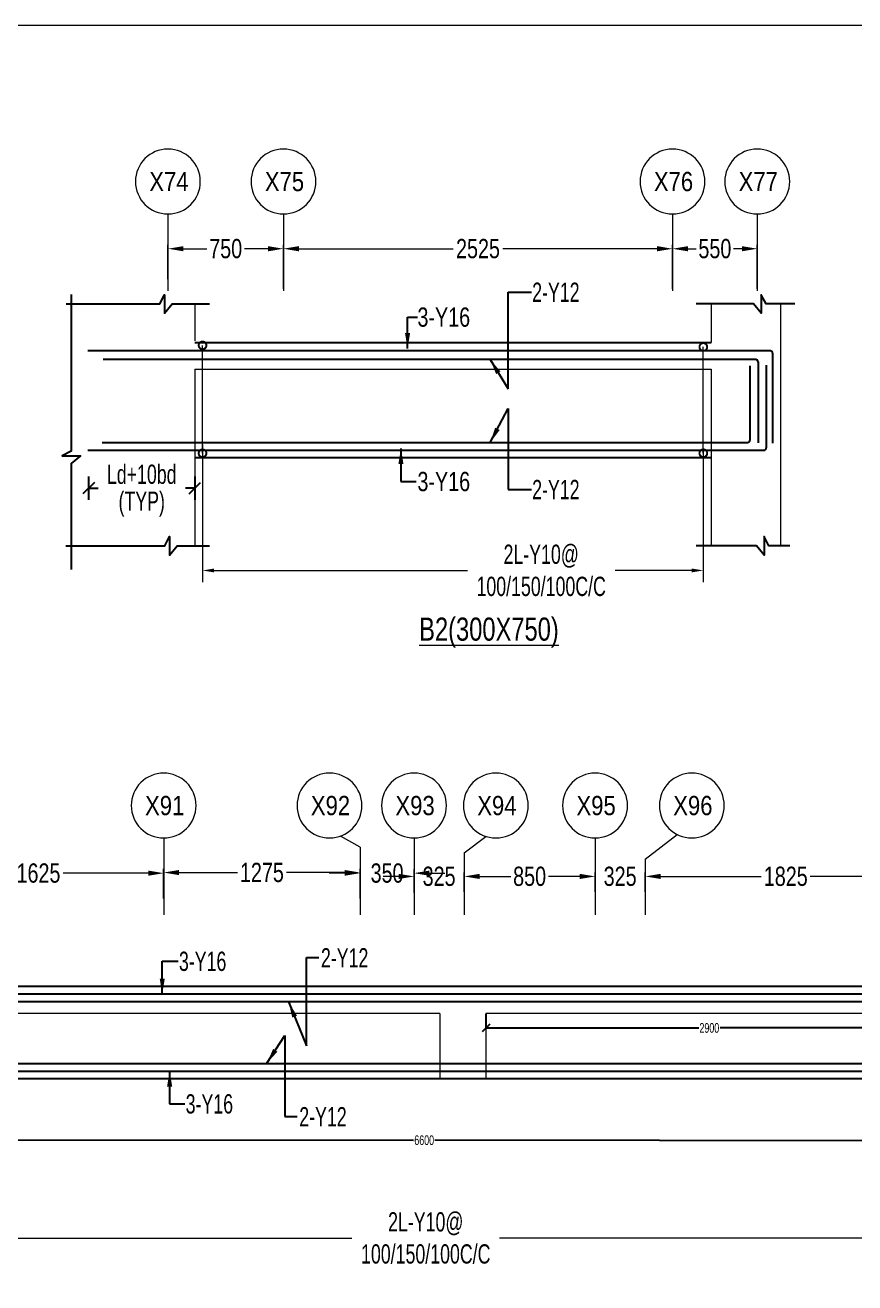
# Model space of a CAD drawing. Header units: millimetres. Extents: x -2697 to 288508, y -1308 to 60928.
# Drawn here: x 3141 to 8526, y 22907 to 31071 of the extents above; entities that cross this region are included whole.
import ezdxf
from ezdxf.enums import TextEntityAlignment as Align

# ---------------------------------------------------------------- set-up
doc = ezdxf.new("R2010")
doc.units = ezdxf.units.MM
doc.header["$LTSCALE"] = 100
for name, pattern in [('ACAD_ISO04W100', [30, 24, -3, 0, -3]), ('CONTINOUS', [0]), ('CONTINU', [0]), ('HIDDEN', [0.375, 0.25, -0.125])]:
    doc.linetypes.add(name, pattern=pattern)
doc.layers.get('Defpoints').update_dxf_attribs({"color": 1, "lineweight": 0})
for name, color, linetype in [('-S-ARROW', 253, 'Continuous'), ('-S-DIM', 251, 'Continuous'), ('-S-MISC', 8, 'Continuous'), ('-STR-BEAM', 7, 'CONTINU'), ('-STR-REINF', 3, 'Continuous'), ('-STR-TEXT', 6, 'Continuous')]:
    doc.layers.add(name, color=color, linetype=linetype)
for name, color, linetype, lineweight in [('-S-STIRUP', 11, 'Continuous', 9), ('-STR-COLUMN', 5, 'HIDDEN', 13), ('-STR-RF-DIM', 252, 'CONTINOUS', 20), ('A-ANNO-GRID-LINE', 252, 'ACAD_ISO04W100', 20), ('A-ANNO-GRID-TEXT', 13, 'Continuous', 15), ('GRID DIM', 252, 'Continuous', 9), ('SEC TEXT', 9, 'Continuous', 18), ('SLAB LINE', 254, 'HIDDEN', 20)]:
    doc.layers.add(name, color=color, linetype=linetype, lineweight=lineweight)
doc.styles.add('BEAM-LS', font='romans.shx', dxfattribs={"width": 0.8})
doc.styles.add('Dim.s & Anno.(Misc.)', font='ARIALN.TTF')
doc.styles.add('SOBHA', font='swisscl.ttf', dxfattribs={"width": 0.9})
doc.styles.add('sobha.sed', font='swisscl.ttf')
doc.dimstyles.new('S--25', dxfattribs={"dimscale": 25, "dimtxt": 2.5, "dimasz": 2, "dimexe": 0.25, "dimexo": 0.25, "dimgap": 0.1, "dimtad": 0, "dimdec": 0, "dimrnd": 0.0005, "dimzin": 0, "dimdsep": 46, "dimtxsty": 'SOBHA', "dimblk": 'OBLIQUE', "dimcen": 0.09, "dimclrd": 8, "dimclre": 8, "dimclrt": 6, "dimadec": 0, "dimazin": 0, "dimtfac": 1, "dimtdec": 0, "dimtofl": 0, "dimtmove": 0, "dimatfit": 3, "dimfxl": 0.18, "dimtolj": 1, "dimtzin": 0, "dimlwd": -1, "dimlwe": -1, "dimarcsym": 0})
doc.dimstyles.new('S-50', dxfattribs={"dimscale": 50, "dimtxt": 2.5, "dimasz": 2, "dimexe": 0.5, "dimexo": 0.25, "dimgap": 0.25, "dimtad": 0, "dimdec": 0, "dimrnd": 0.0005, "dimzin": 0, "dimdsep": 46, "dimtxsty": 'sobha.sed', "dimblk": 'OBLIQUE', "dimcen": 0.09, "dimclrd": 8, "dimclre": 8, "dimclrt": 6, "dimadec": 0, "dimazin": 0, "dimtfac": 1, "dimtdec": 0, "dimtofl": 0, "dimtmove": 2, "dimatfit": 3, "dimfxl": 0.18, "dimtolj": 1, "dimtzin": 0, "dimlwd": -1, "dimlwe": -1, "dimarcsym": 0})
doc.dimstyles.new('S-DIM50', dxfattribs={"dimscale": 50, "dimtxt": 2.5, "dimasz": 1.5, "dimexe": 1.5, "dimexo": 1, "dimgap": 0.5, "dimtad": 0, "dimdec": 0, "dimzin": 0, "dimdsep": 46, "dimtxsty": 'SOBHA', "dimcen": 0.09, "dimclrd": 256, "dimclre": 256, "dimclrt": 6, "dimadec": 5, "dimazin": 0, "dimtfac": 1, "dimtdec": 0, "dimtofl": 0, "dimtmove": 0, "dimatfit": 3, "dimfxl": 0.18, "dimtolj": 1, "dimtzin": 0, "dimlwd": -1, "dimlwe": -1, "dimarcsym": 0})
doc.dimstyles.new('STIRUP', dxfattribs={"dimscale": 50, "dimtxt": 2.5, "dimasz": 2.2, "dimexe": 0, "dimexo": 0, "dimgap": 0.5, "dimtad": 0, "dimdec": 0, "dimzin": 0, "dimdsep": 46, "dimtxsty": 'BEAM-LS', "dimblk": 'DOTSMALL', "dimcen": 0.09, "dimclrd": 256, "dimclre": 256, "dimclrt": 256, "dimadec": 5, "dimazin": 0, "dimtfac": 1, "dimtdec": 0, "dimtofl": 0, "dimtmove": 0, "dimatfit": 3, "dimldrblk": 'DOTSMALL', "dimfxl": 0, "dimfxlon": 1, "dimtolj": 1, "dimtzin": 0, "dimlwd": -1, "dimlwe": -1, "dimarcsym": 0})

# ---------------------------------------------------------------- blocks, each defined once
blk = doc.blocks.new('_Oblique')
at = {"color": 0, "linetype": 'ByBlock', "lineweight": -2}
blk.add_line((-0.5, -0.5), (0.5, 0.5), dxfattribs=at)
blk = doc.blocks.new('*D344')
at = {"layer": '-STR-RF-DIM', "transparency": 16777216}
for p, q in [((4292.5, 28348.8), (4292.5, 27455.9)), ((7542.6, 28303.6), (7542.6, 27455.9)), ((4367.5, 27530.9), (6011.2, 27530.9)), ((7467.6, 27530.9), (6969.6, 27530.9))]:
    blk.add_line(p, q, dxfattribs=at)
for points in [[(4367.5, 27543.4), (4367.5, 27518.4), (4292.5, 27530.9)], [(7467.6, 27543.4), (7467.6, 27518.4), (7542.6, 27530.9)]]:
    blk.add_solid(points, dxfattribs=at)
at = {"layer": 'Defpoints', "color": 0, "transparency": 16777216}
for p in [(4292.5, 28348.8, 178586.6), (7542.6, 28303.6, 0), (7542.6, 27530.9)]:
    blk.add_point(p, dxfattribs=at)
at = {"layer": '-STR-RF-DIM', "color": 6, "transparency": 16777216, "insert": (6490.4, 27530.9), "char_height": 125, "attachment_point": 5, "style": 'SOBHA'}
blk.add_mtext('\\A1;2L-Y10@\\P100/150/100C/C', dxfattribs=at)
blk = doc.blocks.new('_DotSmall')
at = {"color": 0, "linetype": 'ByBlock', "const_width": 0.5}
blk.add_lwpolyline([(-0.0625, 0, 1), (0.0625, 0, 1)], format="xyb", close=True, dxfattribs=at)
blk = doc.blocks.new('*D345')
at = {"layer": '-S-STIRUP', "ltscale": 100, "transparency": 16777216}
blk.add_line((4292.5, 28291.8), (4292.5, 28991.9), dxfattribs=at)
at = {"layer": 'Defpoints', "color": 0, "linetype": 'CONTINU', "ltscale": 100, "transparency": 16777216}
for p in [(4292.5, 28991.9), (4292.5, 28991.9), (4292.5, 28291.8)]:
    blk.add_point(p, dxfattribs=at)
at = {"layer": '-S-STIRUP', "linetype": 'CONTINU', "ltscale": 100, "transparency": 16777216, "xscale": 100, "yscale": 100, "zscale": 100}
for p, rotation in [((4292.5, 28991.9), 90), ((4292.5, 28291.8), 270)]:
    blk.add_blockref('_DotSmall', p, dxfattribs=dict(at, rotation=rotation))
blk = doc.blocks.new('*D346')
at = {"layer": '-S-STIRUP', "ltscale": 100, "transparency": 16777216}
blk.add_line((7542.6, 28291.8), (7542.6, 28981.6), dxfattribs=at)
at = {"layer": 'Defpoints', "color": 0, "linetype": 'CONTINU', "ltscale": 100, "transparency": 16777216}
for p in [(7542.6, 28981.6), (7542.6, 28981.6), (7542.6, 28291.8)]:
    blk.add_point(p, dxfattribs=at)
at = {"layer": '-S-STIRUP', "linetype": 'CONTINU', "ltscale": 100, "transparency": 16777216, "xscale": 100, "yscale": 100, "zscale": 100}
for p, rotation in [((7542.6, 28981.6), 90), ((7542.6, 28291.8), 270)]:
    blk.add_blockref('_DotSmall', p, dxfattribs=dict(at, rotation=rotation))
blk = doc.blocks.new('A-SYMB_Grid')
blk.add_circle((0, 0), 4.21)
at = {"style": 'Dim.s & Anno.(Misc.)'}
blk.add_attdef('GRID', text='', height=3, dxfattribs=at).set_placement((0, 0), align=Align.MIDDLE_CENTER)
blk = doc.blocks.new('*D235')
at = {"layer": 'Defpoints', "color": 0, "transparency": 16777216}
for p in [(4817.7, 29619.3), (4067.7, 29409.8), (4817.7, 29346)]:
    blk.add_point(p, dxfattribs=at)
at = {"layer": 'GRID DIM', "transparency": 16777216}
for p, q in [((4067.7, 29422.3), (4067.7, 29644.3)), ((4817.7, 29358.5), (4817.7, 29644.3)), ((4167.7, 29619.3), (4321.3, 29619.3)), ((4717.7, 29619.3), (4564, 29619.3))]:
    blk.add_line(p, q, dxfattribs=at)
for points in [[(4167.7, 29636), (4167.7, 29602.6), (4067.7, 29619.3)], [(4717.7, 29636), (4717.7, 29602.6), (4817.7, 29619.3)]]:
    blk.add_solid(points, dxfattribs=at)
at = {"layer": 'GRID DIM', "color": 13, "transparency": 16777216, "insert": (4442.7, 29619.3), "char_height": 125, "attachment_point": 5, "style": 'sobha.sed'}
blk.add_mtext('\\A1;750', dxfattribs=at)
blk = doc.blocks.new('*D236')
at = {"layer": 'Defpoints', "color": 0, "transparency": 16777216}
for p in [(7892.7, 29619.3), (7342.7, 29409.8, 0), (7892.7, 29346, 0)]:
    blk.add_point(p, dxfattribs=at)
at = {"layer": 'GRID DIM', "transparency": 16777216}
for p, q in [((7342.7, 29422.3), (7342.7, 29644.3)), ((7892.7, 29358.5), (7892.7, 29644.3)), ((7442.7, 29619.3), (7495.9, 29619.3)), ((7792.7, 29619.3), (7739.4, 29619.3))]:
    blk.add_line(p, q, dxfattribs=at)
for points in [[(7442.7, 29636), (7442.7, 29602.6), (7342.7, 29619.3)], [(7792.7, 29636), (7792.7, 29602.6), (7892.7, 29619.3)]]:
    blk.add_solid(points, dxfattribs=at)
at = {"layer": 'GRID DIM', "color": 13, "transparency": 16777216, "insert": (7617.7, 29619.3), "char_height": 125, "attachment_point": 5, "style": 'sobha.sed'}
blk.add_mtext('\\A1;550', dxfattribs=at)
blk = doc.blocks.new('*D237')
at = {"layer": 'Defpoints', "color": 0, "transparency": 16777216}
for p in [(7342.7, 29619.3), (4817.7, 29409.8), (7342.7, 29346)]:
    blk.add_point(p, dxfattribs=at)
at = {"layer": 'GRID DIM', "transparency": 16777216}
for p, q in [((4817.7, 29422.3), (4817.7, 29644.3)), ((7342.7, 29358.5), (7342.7, 29644.3)), ((4917.7, 29619.3), (5919.5, 29619.3)), ((7242.7, 29619.3), (6240.8, 29619.3))]:
    blk.add_line(p, q, dxfattribs=at)
for points in [[(4917.7, 29636), (4917.7, 29602.6), (4817.7, 29619.3)], [(7242.7, 29636), (7242.7, 29602.6), (7342.7, 29619.3)]]:
    blk.add_solid(points, dxfattribs=at)
at = {"layer": 'GRID DIM', "color": 13, "transparency": 16777216, "insert": (6080.2, 29619.3), "char_height": 125, "attachment_point": 5, "style": 'sobha.sed'}
blk.add_mtext('\\A1;2525', dxfattribs=at)
blk = doc.blocks.new('*D460')
at = {"layer": 'Defpoints', "color": 0, "transparency": 16777216}
for p in [(4040.2, 25565.9), (2415.2, 25441.9, 0), (4040.2, 25441.9, 0)]:
    blk.add_point(p, dxfattribs=at)
at = {"layer": 'GRID DIM', "transparency": 16777216}
for p, q in [((2415.2, 25454.4), (2415.2, 25590.9)), ((2515.2, 25565.9), (3068.5, 25565.9)), ((3940.2, 25565.9), (3387, 25565.9)), ((4040.2, 25454.4), (4040.2, 25590.9))]:
    blk.add_line(p, q, dxfattribs=at)
for points in [[(2515.2, 25582.6), (2515.2, 25549.3), (2415.2, 25565.9)], [(3940.2, 25582.6), (3940.2, 25549.3), (4040.2, 25565.9)]]:
    blk.add_solid(points, dxfattribs=at)
at = {"layer": 'GRID DIM', "color": 13, "transparency": 16777216, "insert": (3227.7, 25565.9), "char_height": 125, "attachment_point": 5, "style": 'sobha.sed'}
blk.add_mtext('\\A1;1625', dxfattribs=at)
blk = doc.blocks.new('*D461')
at = {"layer": 'Defpoints', "color": 0, "transparency": 16777216}
for p in [(5315.2, 25569.9), (4040.2, 25389.8, 0), (5315.2, 25389.8, 0)]:
    blk.add_point(p, dxfattribs=at)
at = {"layer": 'GRID DIM', "transparency": 16777216}
for p, q in [((4040.2, 25402.3), (4040.2, 25594.9)), ((4140.2, 25569.9), (4518.5, 25569.9)), ((5215.2, 25569.9), (4837, 25569.9)), ((5315.2, 25402.3), (5315.2, 25594.9))]:
    blk.add_line(p, q, dxfattribs=at)
for points in [[(4140.2, 25586.6), (4140.2, 25553.3), (4040.2, 25569.9)], [(5215.2, 25586.6), (5215.2, 25553.3), (5315.2, 25569.9)]]:
    blk.add_solid(points, dxfattribs=at)
at = {"layer": 'GRID DIM', "color": 13, "transparency": 16777216, "insert": (4677.7, 25569.9), "char_height": 125, "attachment_point": 5, "style": 'sobha.sed'}
blk.add_mtext('\\A1;1275', dxfattribs=at)
blk = doc.blocks.new('*D462')
at = {"layer": 'Defpoints', "color": 0, "transparency": 16777216}
for p in [(5665.2, 25565.9), (5315.2, 25427.3), (5665.2, 25427.3, 0)]:
    blk.add_point(p, dxfattribs=at)
at = {"layer": 'GRID DIM', "transparency": 16777216}
for p, q in [((5215.2, 25565.9), (5115.2, 25565.9)), ((5315.2, 25439.8), (5315.2, 25590.9)), ((5665.2, 25439.8), (5665.2, 25590.9)), ((5765.2, 25565.9), (5865.2, 25565.9))]:
    blk.add_line(p, q, dxfattribs=at)
for points in [[(5215.2, 25582.6), (5215.2, 25549.3), (5315.2, 25565.9)], [(5765.2, 25582.6), (5765.2, 25549.3), (5665.2, 25565.9)]]:
    blk.add_solid(points, dxfattribs=at)
at = {"layer": 'GRID DIM', "color": 13, "transparency": 16777216, "insert": (5490.2, 25565.9), "char_height": 125, "attachment_point": 5, "style": 'sobha.sed'}
blk.add_mtext('\\A1;350', dxfattribs=at)
blk = doc.blocks.new('*D463')
at = {"layer": 'Defpoints', "color": 0, "transparency": 16777216}
for p in [(5990.2, 25544.8), (5665.2, 25464.8), (5990.2, 25432.3, 0)]:
    blk.add_point(p, dxfattribs=at)
at = {"layer": 'GRID DIM', "transparency": 16777216}
for p, q in [((5665.2, 25477.3), (5665.2, 25569.8)), ((5990.2, 25444.8), (5990.2, 25569.8)), ((5565.2, 25544.8), (5465.2, 25544.8)), ((6090.2, 25544.8), (6190.2, 25544.8))]:
    blk.add_line(p, q, dxfattribs=at)
for points in [[(5565.2, 25561.5), (5565.2, 25528.1), (5665.2, 25544.8)], [(6090.2, 25561.5), (6090.2, 25528.1), (5990.2, 25544.8)]]:
    blk.add_solid(points, dxfattribs=at)
at = {"layer": 'GRID DIM', "color": 13, "transparency": 16777216, "insert": (5827.7, 25544.8), "char_height": 125, "attachment_point": 5, "style": 'sobha.sed'}
blk.add_mtext('\\A1;325', dxfattribs=at)
blk = doc.blocks.new('*D464')
at = {"layer": 'Defpoints', "color": 0, "transparency": 16777216}
for p in [(6840.2, 25544.8), (5990.2, 25464.8), (6840.2, 25432.3, 0)]:
    blk.add_point(p, dxfattribs=at)
at = {"layer": 'GRID DIM', "transparency": 16777216}
for p, q in [((5990.2, 25477.3), (5990.2, 25569.8)), ((6840.2, 25444.8), (6840.2, 25569.8)), ((6090.2, 25544.8), (6293.4, 25544.8)), ((6740.2, 25544.8), (6537.1, 25544.8))]:
    blk.add_line(p, q, dxfattribs=at)
for points in [[(6090.2, 25561.5), (6090.2, 25528.1), (5990.2, 25544.8)], [(6740.2, 25561.5), (6740.2, 25528.1), (6840.2, 25544.8)]]:
    blk.add_solid(points, dxfattribs=at)
at = {"layer": 'GRID DIM', "color": 13, "transparency": 16777216, "insert": (6415.2, 25544.8), "char_height": 125, "attachment_point": 5, "style": 'sobha.sed'}
blk.add_mtext('\\A1;850', dxfattribs=at)
blk = doc.blocks.new('*D465')
at = {"layer": 'Defpoints', "color": 0, "transparency": 16777216}
for p in [(7165.2, 25544.8), (6840.2, 25464.8), (7165.2, 25432.3, 0)]:
    blk.add_point(p, dxfattribs=at)
at = {"layer": 'GRID DIM', "transparency": 16777216}
for p, q in [((6840.2, 25477.3), (6840.2, 25569.8)), ((7165.2, 25444.8), (7165.2, 25569.8)), ((6740.2, 25544.8), (6640.2, 25544.8)), ((7265.2, 25544.8), (7365.2, 25544.8))]:
    blk.add_line(p, q, dxfattribs=at)
for points in [[(6740.2, 25561.5), (6740.2, 25528.1), (6840.2, 25544.8)], [(7265.2, 25561.5), (7265.2, 25528.1), (7165.2, 25544.8)]]:
    blk.add_solid(points, dxfattribs=at)
at = {"layer": 'GRID DIM', "color": 13, "transparency": 16777216, "insert": (7002.7, 25544.8), "char_height": 125, "attachment_point": 5, "style": 'sobha.sed'}
blk.add_mtext('\\A1;325', dxfattribs=at)
blk = doc.blocks.new('*D466')
at = {"layer": 'Defpoints', "color": 0, "transparency": 16777216}
for p in [(8990.2, 25544.8), (7165.2, 25464.8), (8990.2, 25432.3, 0)]:
    blk.add_point(p, dxfattribs=at)
at = {"layer": 'GRID DIM', "transparency": 16777216}
for p, q in [((7165.2, 25477.3), (7165.2, 25569.8)), ((8990.2, 25444.8), (8990.2, 25569.8)), ((7265.2, 25544.8), (7918.5, 25544.8)), ((8890.2, 25544.8), (8237, 25544.8))]:
    blk.add_line(p, q, dxfattribs=at)
for points in [[(7265.2, 25561.5), (7265.2, 25528.1), (7165.2, 25544.8)], [(8890.2, 25561.5), (8890.2, 25528.1), (8990.2, 25544.8)]]:
    blk.add_solid(points, dxfattribs=at)
at = {"layer": 'GRID DIM', "color": 13, "transparency": 16777216, "insert": (8077.7, 25544.8), "char_height": 125, "attachment_point": 5, "style": 'sobha.sed'}
blk.add_mtext('\\A1;1825', dxfattribs=at)
blk = doc.blocks.new('*D737')
at = {"layer": '-STR-RF-DIM', "transparency": 16777216}
for p, q in [((8981.7, 24331.1), (8981.7, 23122.5)), ((2500.6, 24318.3), (2500.6, 23122.5)), ((2575.6, 23197.5), (5262, 23197.5)), ((8906.7, 23197.5), (6220.4, 23197.5))]:
    blk.add_line(p, q, dxfattribs=at)
for points in [[(2575.6, 23210), (2575.6, 23185), (2500.6, 23197.5)], [(8906.7, 23210), (8906.7, 23185), (8981.7, 23197.5)]]:
    blk.add_solid(points, dxfattribs=at)
at = {"layer": 'Defpoints', "color": 0, "transparency": 16777216}
for p in [(8981.7, 24331.1, 0), (2500.6, 24318.3, 178586.6), (8981.7, 23197.5)]:
    blk.add_point(p, dxfattribs=at)
at = {"layer": '-STR-RF-DIM', "color": 6, "transparency": 16777216, "insert": (5741.2, 23197.5), "char_height": 125, "attachment_point": 5, "style": 'SOBHA'}
blk.add_mtext('\\A1;2L-Y10@\\P100/150/100C/C', dxfattribs=at)
blk = doc.blocks.new('*D751')
at = {"layer": '-S-DIM', "transparency": 16777216}
for p, q in [((3552.9, 28140.3), (3552.9, 27990.3)), ((4242.6, 28140.3), (4242.6, 27990.3)), ((3552.9, 28065.3), (3614.3, 28065.3)), ((4242.6, 28065.3), (4181.3, 28065.3))]:
    blk.add_line(p, q, dxfattribs=at)
at = {"layer": 'Defpoints', "color": 0, "transparency": 16777216}
for p in [(3552.9, 28310.7, 0), (4242.6, 28311.6, 0), (4242.6, 28065.3)]:
    blk.add_point(p, dxfattribs=at)
at = {"layer": '-S-DIM', "transparency": 16777216, "xscale": 75, "yscale": 75, "zscale": 75, "rotation": 180}
blk.add_blockref('_Oblique', (3552.9, 28065.3), dxfattribs=at)
at = {"layer": '-S-DIM', "transparency": 16777216, "xscale": 75, "yscale": 75, "zscale": 75}
blk.add_blockref('_Oblique', (4242.6, 28065.3), dxfattribs=at)
at = {"layer": '-S-DIM', "color": 6, "transparency": 16777216, "char_height": 125, "width": 381.833, "attachment_point": 5, "style": 'SOBHA'}
for s, insert in [('\\A1;Ld+10bd', (3897.8, 28154.4)), ('\\A1;(TYP)', (3897.8, 27961.9))]:
    blk.add_mtext(s, dxfattribs=dict(at, insert=insert))
blk = doc.blocks.new('*D844')
at = {"color": 8, "transparency": 16777216}
for p, q in [((6131.7, 24649.8), (6131.7, 24554.8)), ((9031.7, 24649.8), (9031.7, 24554.8)), ((6131.7, 24561), (7512.5, 24561)), ((9031.7, 24561), (7651, 24561))]:
    blk.add_line(p, q, dxfattribs=at)
at = {"layer": 'Defpoints', "color": 0, "transparency": 16777216}
for p in [(6131.7, 24656.1, 0), (9031.7, 24656.1, 0), (9031.7, 24561)]:
    blk.add_point(p, dxfattribs=at)
at = {"color": 8, "transparency": 16777216, "xscale": 50, "yscale": 50, "zscale": 50, "rotation": 180}
blk.add_blockref('_Oblique', (6131.7, 24561), dxfattribs=at)
at = {"color": 8, "transparency": 16777216, "xscale": 50, "yscale": 50, "zscale": 50}
blk.add_blockref('_Oblique', (9031.7, 24561), dxfattribs=at)
at = {"color": 6, "transparency": 16777216, "insert": (7581.7, 24561), "char_height": 62.5, "attachment_point": 5, "style": 'SOBHA'}
blk.add_mtext('\\A1;2900', dxfattribs=at)
blk = doc.blocks.new('*D845')
at = {"color": 8, "transparency": 16777216}
for p, q in [((2431.7, 24649.8), (2431, 23828.9)), ((9031.7, 24643.6), (9031, 23822.6)), ((2431, 23835.1), (5661.6, 23832.1)), ((9031, 23828.9), (5800.3, 23831.9))]:
    blk.add_line(p, q, dxfattribs=at)
at = {"layer": 'Defpoints', "color": 0, "transparency": 16777216}
for p in [(2431.7, 24656.1, 0), (9031.7, 24649.8), (9031, 23828.9)]:
    blk.add_point(p, dxfattribs=at)
at = {"color": 8, "transparency": 16777216, "xscale": 50, "yscale": 50, "zscale": 50}
for p, rotation in [((2431, 23835.1), 179.9457426492544), ((9031, 23828.9), 359.9457426492545)]:
    blk.add_blockref('_Oblique', p, dxfattribs=dict(at, rotation=rotation))
at = {"color": 6, "transparency": 16777216, "insert": (5731, 23832), "char_height": 62.5, "attachment_point": 5, "rotation": 359.94574, "style": 'SOBHA'}
blk.add_mtext('\\A1;6600', dxfattribs=at)

msp = doc.modelspace()

# ---------------------------------------------------------------- linework, layer by layer
at = {"layer": '-S-MISC', "linetype": 'ByBlock', "ltscale": 1000, "elevation": 0}
for points in [[(3440.55, 29322.25), (3440.55, 28305.1), (3380.89, 28274.23), (3501.06, 28274.23), (3440.55, 28224.38), (3440.55, 27536.44)], [(3408.25, 29260.65), (4015.28, 29260.65), (4046.15, 29320.31), (4046.15, 29200.14), (4096, 29260.65), (4338.47, 29260.65)], [(8136.43, 29260.65), (7949.6, 29260.65), (7918.73, 29320.31), (7918.73, 29200.14), (7868.88, 29260.65), (7496.78, 29260.65)], [(3405.48, 27690.65), (4048.12, 27690.65), (4078.99, 27750.31), (4078.99, 27630.14), (4128.84, 27690.65), (4338.47, 27690.65)], [(8105.19, 27690.65), (7968.66, 27690.65), (7937.79, 27750.31), (7937.79, 27630.14), (7887.94, 27690.65), (7496.78, 27690.65)]]:
    msp.add_lwpolyline(points, dxfattribs=at)
at = {"layer": '-STR-BEAM'}
for p, q in [((7592.62, 28261.55, 0), (4242.62, 28261.55, 0)), ((9031.75, 24831.05, 0), (2431.75, 24831.05, 0)), ((9031.75, 24231.05, 0), (2431.75, 24231.05, 0))]:
    msp.add_line(p, q, dxfattribs=at)
at = {"layer": '-STR-BEAM', "linetype": 'ByBlock', "ltscale": 1000, "elevation": 0}
msp.add_lwpolyline([(4242.62, 29011.57), (7592.62, 29011.57)], dxfattribs=at)
at = {"layer": '-STR-COLUMN', "linetype": 'Continuous', "ltscale": 10}
for p, q in [((4242.62, 29260.65, 0), (4242.62, 29021.1, 0)), ((7592.62, 29260.65, 0), (7592.62, 29011.57, 0)), ((8042.62, 29260.65, 0), (8042.62, 27690.65, 0)), ((4242.62, 28261.55, 0), (4242.62, 27690.65, 0)), ((7592.62, 28261.55, 0), (7592.62, 27690.65, 0))]:
    msp.add_line(p, q, dxfattribs=at)
at = {"layer": '-STR-REINF', "ltscale": 10}
for p, q in [((7977.62, 28955.55, 0), (3548.02, 28955.55, 0)), ((7992.62, 28940.55, 0), (7992.62, 28356.89, 0)), ((7882.96, 28899.54, 0), (3648.02, 28899.54, 0)), ((7844.95, 28858.55, 0), (7844.95, 28376.55, 0)), ((7897.96, 28884.54, 0), (7897.96, 28360.28, 0)), ((7951.33, 28862.63, 0), (7951.33, 28326.55, 0)), ((3640.38, 28361.55, 0), (7829.95, 28361.55, 0)), ((3548.02, 28311.55, 0), (7936.33, 28311.55, 0)), ((15511.34, 24781.05, 0), (-1905.25, 24781.05, 0)), ((15413.42, 24731.05, 0), (-1805.25, 24731.05, 0)), ((-1757.25, 24331.05, 0), (15374.02, 24331.05, 0)), ((-1855.25, 24281.05, 0), (15468.02, 24281.05, 0))]:
    msp.add_line(p, q, dxfattribs=at)
for centre, start, end in [((7977.62, 28940.55, 0), 0, 90), ((7882.96, 28884.54, 0), 0, 90), ((7829.95, 28376.55, 0), 270, 0), ((7936.33, 28326.55, 0), 270, 0)]:
    msp.add_arc(centre, 15, start, end, dxfattribs=at)
at = {"layer": 'A-ANNO-GRID-LINE', "ltscale": 40}
for p, q in [((4067.65, 29844.81, 0), (4067.65, 29345.97, 0)), ((4817.65, 29844.81, 0), (4817.65, 29345.97, 0)), ((7342.65, 29844.81, 0), (7342.65, 29345.97, 0)), ((7892.65, 29844.81, 0), (7892.65, 29345.97, 0)), ((5315.22, 25735.6, 0), (5187.44, 25806.6, 0)), ((5990.22, 25698.42, 0), (6130.21, 25804.87, 0)), ((7165.22, 25657.74, 0), (7372.89, 25817.03, 0)), ((4040.22, 25794.22, 0), (4040.22, 25295.39, 0)), ((5315.22, 25735.6, 0), (5315.22, 25295.39, 0)), ((5665.22, 25794.22, 0), (5665.22, 25295.39, 0)), ((6840.22, 25794.22, 0), (6840.22, 25295.39, 0)), ((5990.22, 25698.42, 0), (5990.22, 25295.39, 0)), ((7165.22, 25657.74, 0), (7165.22, 25295.39, 0))]:
    msp.add_line(p, q, dxfattribs=at)
at = {"layer": 'Defpoints', "color": 8}
msp.add_lwpolyline([(-2696.85, 31070.56), (32364.23, 31070.56), (32364.23, 3901.12), (-2696.85, 3901.12)], close=True, dxfattribs=at)
at = {"layer": 'Defpoints', "color": 1}
msp.add_lwpolyline([(-2696.85, 31070.56), (32364.23, 31070.56), (32364.23, 3901.12), (-2696.85, 3901.12)], close=True, dxfattribs=at)
at = {"layer": 'SLAB LINE', "color": 9, "linetype": 'HIDDEN', "ltscale": 0.1}
for p, q in [((4242.62, 28836.57, 0), (4242.62, 28261.55, 0)), ((7592.62, 28836.57, 0), (7592.62, 28261.55, 0)), ((5831.75, 24656.05, 0), (2431.75, 24656.05, 0)), ((5831.75, 24656.05, 0), (5831.75, 24231.05, 0)), ((6131.75, 24656.05, 0), (6131.75, 24231.05, 0)), ((9031.75, 24656.05, 0), (6131.75, 24656.05, 0))]:
    msp.add_line(p, q, dxfattribs=at)
at = {"layer": 'SLAB LINE', "color": 9, "linetype": 'HIDDEN', "ltscale": 0.1, "elevation": 0}
msp.add_lwpolyline([(4242.62, 28836.57), (7592.62, 28836.57)], dxfattribs=at)

# ---------------------------------------------------------------- block references
at = {"layer": 'A-ANNO-GRID-TEXT'}
ref = msp.add_blockref('A-SYMB_Grid', (4067.65, 30055.44, 0), dxfattribs=dict(at, xscale=-50, yscale=50, zscale=50))
ref.add_attrib('GRID', 'X74', dxfattribs={"layer": '0', "height": 125, "style": 'Dim.s & Anno.(Misc.)'}).set_placement((4074.3, 30055.44, 0), align=Align.MIDDLE_CENTER)
ref = msp.add_blockref('A-SYMB_Grid', (4817.65, 30055.44, 0), dxfattribs=dict(at, xscale=-50, yscale=50, zscale=50))
ref.add_attrib('GRID', 'X75', dxfattribs={"layer": '0', "height": 125, "style": 'Dim.s & Anno.(Misc.)'}).set_placement((4824.3, 30055.44, 0), align=Align.MIDDLE_CENTER)
ref = msp.add_blockref('A-SYMB_Grid', (7342.65, 30055.44, 0), dxfattribs=dict(at, xscale=-50, yscale=50, zscale=50))
ref.add_attrib('GRID', 'X76', dxfattribs={"layer": '0', "height": 125, "style": 'Dim.s & Anno.(Misc.)'}).set_placement((7349.3, 30055.44, 0), align=Align.MIDDLE_CENTER)
ref = msp.add_blockref('A-SYMB_Grid', (7892.65, 30055.44, 0), dxfattribs=dict(at, xscale=-50, yscale=50, zscale=50))
ref.add_attrib('GRID', 'X77', dxfattribs={"layer": '0', "height": 125, "style": 'Dim.s & Anno.(Misc.)'}).set_placement((7899.3, 30055.44, 0), align=Align.MIDDLE_CENTER)
ref = msp.add_blockref('A-SYMB_Grid', (4040.22, 26004.85, 0), dxfattribs=dict(at, xscale=-50, yscale=50, zscale=50))
ref.add_attrib('GRID', 'X91', dxfattribs={"layer": '0', "height": 125, "style": 'Dim.s & Anno.(Misc.)'}).set_placement((4046.87, 26004.85, 0), align=Align.MIDDLE_CENTER)
ref = msp.add_blockref('A-SYMB_Grid', (5116.31, 26004.85, 0), dxfattribs=dict(at, xscale=-50, yscale=50, zscale=50))
ref.add_attrib('GRID', 'X92', dxfattribs={"layer": '0', "height": 125, "style": 'Dim.s & Anno.(Misc.)'}).set_placement((5122.96, 26004.85, 0), align=Align.MIDDLE_CENTER)
ref = msp.add_blockref('A-SYMB_Grid', (5665.22, 26004.85, 0), dxfattribs=dict(at, xscale=-50, yscale=50, zscale=50))
ref.add_attrib('GRID', 'X93', dxfattribs={"layer": '0', "height": 125, "style": 'Dim.s & Anno.(Misc.)'}).set_placement((5671.87, 26004.85, 0), align=Align.MIDDLE_CENTER)
ref = msp.add_blockref('A-SYMB_Grid', (6196.34, 26004.85, 0), dxfattribs=dict(at, xscale=-50, yscale=50, zscale=50))
ref.add_attrib('GRID', 'X94', dxfattribs={"layer": '0', "height": 125, "style": 'Dim.s & Anno.(Misc.)'}).set_placement((6202.99, 26004.85, 0), align=Align.MIDDLE_CENTER)
ref = msp.add_blockref('A-SYMB_Grid', (6840.22, 26004.85, 0), dxfattribs=dict(at, xscale=-50, yscale=50, zscale=50))
ref.add_attrib('GRID', 'X95', dxfattribs={"layer": '0', "height": 125, "style": 'Dim.s & Anno.(Misc.)'}).set_placement((6846.87, 26004.85, 0), align=Align.MIDDLE_CENTER)
ref = msp.add_blockref('A-SYMB_Grid', (7468.22, 26004.85, 0), dxfattribs=dict(at, xscale=-50, yscale=50, zscale=50))
ref.add_attrib('GRID', 'X96', dxfattribs={"layer": '0', "height": 125, "style": 'Dim.s & Anno.(Misc.)'}).set_placement((7474.87, 26004.85, 0), align=Align.MIDDLE_CENTER)

# ---------------------------------------------------------------- texts
at = {"layer": '-STR-TEXT', "color": 6, "style": 'SOBHA'}
for p in [(5687.36, 29113.03, 0), (5687.36, 28045.76, -0.07)]:
    msp.add_text('3-Y16', height=125, dxfattribs=at).set_placement(p)
at = {"layer": '-STR-TEXT', "color": 6, "char_height": 125, "style": 'SOBHA'}
for s, insert, attachment_point in [('\\A1;2-Y12', (6431.81, 29274.45, 178586.59), 7), ('\\A1;2-Y12', (6431.81, 28118.63, 178586.59), 1), ('\\A1;2-Y12', (5060.93, 25079.02, 0), 1), ('\\A1;3-Y16', (4139.29, 25056.33, 0), 1), ('\\A1;3-Y16', (4183, 24130.78, 0), 1), ('\\A1;2-Y12', (4920.3, 24047.4, 0), 1)]:
    msp.add_mtext(s, dxfattribs=dict(at, insert=insert, attachment_point=attachment_point))
at = {"layer": 'SEC TEXT', "color": 1, "linetype": 'ByBlock', "style": 'sobha.sed'}
msp.add_text('%%UB2(300X750)', height=150, rotation=0.010721, dxfattribs=at).set_placement((5698.41, 27074.95))

# ---------------------------------------------------------------- dimensions: what is measured, and where the dimension line sits
at = {"layer": '-S-DIM'}
dim = msp.add_linear_dim(base=(4242.62, 28065.35, 0), p1=(3552.9, 28310.7, 0), p2=(4242.62, 28311.55, 0), text='Ld+10bd\\X(TYP)', dimstyle='S-DIM50', override={"dimscale": 1, "dimtxt": 125, "dimasz": 75, "dimexe": 75, "dimexo": 0, "dimgap": 25, "dimblk1": 'Oblique', "dimblk2": 'Oblique', "dimsah": 1, "dimcen": 4.5, "dimfxl": 75, "dimfxlon": 1}, dxfattribs=at)
dim.commit()
dim.dimension.update_dxf_attribs({"geometry": '*D751', "text_midpoint": (3897.76, 28065.35, 0)})
at = {"layer": '-S-STIRUP', "linetype": 'CONTINU', "ltscale": 100}
for base, p1, p2, picture, middle in [((4292.47, 28991.94, 178586.59), (4292.47, 28291.84, 178586.59), (4292.47, 28991.94, 178586.59), '*D345', (4292.47, 28641.89, 178586.59)), ((7542.62, 28981.55, 0), (7542.62, 28291.84, 0), (7542.62, 28981.55, 0), '*D346', (7542.62, 28636.7, 0))]:
    dim = msp.add_linear_dim(base=base, p1=p1, p2=p2, angle=90, text=' ', dimstyle='STIRUP', override={"dimasz": 2}, dxfattribs=at)
    dim.commit()
    dim.dimension.update_dxf_attribs({"geometry": picture, "text_midpoint": middle})
at = {"layer": '-STR-RF-DIM'}
dim = msp.add_linear_dim(base=(7542.62, 27530.94, 0), p1=(4292.47, 28348.78, 178586.59), p2=(7542.62, 28303.55, 0), text='2L-Y10@\\P100/150/100C/C', dimstyle='S-DIM50', override={"dimscale": 1, "dimtxt": 125, "dimasz": 75, "dimexe": 75, "dimexo": 0, "dimgap": 25, "dimsah": 1, "dimcen": 4.5, "dimfxl": 75}, dxfattribs=at)
dim.commit()
dim.dimension.update_dxf_attribs({"geometry": '*D344', "text_midpoint": (6490.44, 27530.94, 0), "dimtype": 160})
dim = msp.add_linear_dim(base=(8981.75, 23197.47, 0), p1=(2500.6, 24318.28, 178586.59), p2=(8981.75, 24331.05, 0), text='2L-Y10@\\P100/150/100C/C', dimstyle='S-DIM50', override={"dimscale": 1, "dimtxt": 125, "dimasz": 75, "dimexe": 75, "dimexo": 0, "dimgap": 25, "dimsah": 1, "dimcen": 4.5, "dimfxl": 75}, dxfattribs=at)
dim.commit()
dim.dimension.update_dxf_attribs({"geometry": '*D737', "text_midpoint": (5741.17, 23197.47, 0)})
at = {"color": 6}
dim = msp.add_aligned_dim(p1=(2431.75, 24656.05, 0), p2=(9031.75, 24649.8), distance=-820.93, dimstyle='S--25', dxfattribs=at)
dim.commit()
dim.dimension.update_dxf_attribs({"geometry": '*D845', "text_midpoint": (5730.97, 23832)})
dim = msp.add_linear_dim(base=(9031.75, 24561), p1=(6131.75, 24656.05, 0), p2=(9031.75, 24656.05, 0), dimstyle='S--25', dxfattribs=at)
dim.commit()
dim.dimension.update_dxf_attribs({"geometry": '*D844', "text_midpoint": (7581.75, 24561)})
at = {"layer": 'GRID DIM'}
for base, p1, p2, picture, middle in [((4817.65, 29619.3, 0), (4067.65, 29409.77, 0), (4817.65, 29345.97, 0), '*D235', (4442.65, 29619.3, 0)), ((7342.65, 29619.3, 0), (4817.65, 29409.77, 0), (7342.65, 29345.97, 0), '*D237', (6080.15, 29619.3, 0)), ((7892.65, 29619.3, 0), (7342.65, 29409.77, 0), (7892.65, 29345.97, 0), '*D236', (7617.65, 29619.3, 0)), ((4040.22, 25565.92, 0), (2415.22, 25441.85, 0), (4040.22, 25441.85, 0), '*D460', (3227.72, 25565.92, 0)), ((5315.22, 25569.92, 0), (4040.22, 25389.82, 0), (5315.22, 25389.82, 0), '*D461', (4677.72, 25569.92, 0)), ((5665.22, 25565.92, 0), (5315.22, 25427.32, 0), (5665.22, 25427.32, 0), '*D462', (5490.22, 25565.92, 0)), ((5990.22, 25544.8, 0), (5665.22, 25464.82, 0), (5990.22, 25432.28, 0), '*D463', (5827.72, 25544.8, 0)), ((6840.22, 25544.8, 0), (5990.22, 25464.82, 0), (6840.22, 25432.28, 0), '*D464', (6415.22, 25544.8, 0)), ((7165.22, 25544.8, 0), (6840.22, 25464.82, 0), (7165.22, 25432.28, 0), '*D465', (7002.72, 25544.8, 0)), ((8990.22, 25544.8, 0), (7165.22, 25464.82, 0), (8990.22, 25432.28, 0), '*D466', (8077.72, 25544.8, 0))]:
    dim = msp.add_linear_dim(base=base, p1=p1, p2=p2, dimstyle='S-50', override={"dimsah": 1, "dimclrd": 256, "dimclre": 256, "dimclrt": 13, "dimtmove": 1}, dxfattribs=at)
    dim.commit()
    dim.dimension.update_dxf_attribs({"geometry": picture, "text_midpoint": middle})

# ---------------------------------------------------------------- leaders
at = {"layer": '-S-ARROW', "annotation_type": 0, "has_hookline": 1, "hookline_direction": 1}
for points, text_width in [([(6159.92, 28899.54, 178586.59), (6275.4, 28710.42, 178586.59), (6275.4, 29336.95, 178586.59), (6426.81, 29336.95, 178586.59)], 317.74), ([(6159.92, 28361.55, 178586.59), (6275.4, 28582.97, 178586.59), (6275.4, 28056.13, 178586.59), (6426.81, 28056.13, 178586.59)], 317.74), ([(4030.97, 24781.05, 0), (4030.97, 24993.83, 0), (4134.29, 24993.83, 0)], 318.41)]:
    msp.add_leader(points, dimstyle='S-50', override={"dimasz": 2, "dimgap": 0.1, "dimtad": 0}, dxfattribs=dict(at, text_width=text_width))
at = {"layer": '-S-ARROW'}
for points, override in [([(5623.01, 28971.57, 0.07), (5623.02, 29176.05, 0.07), (5687.99, 29176.05, 0.07)], {"dimgap": 0.1}), ([(5580.18, 28321.55, 0), (5580.18, 28108.78, 0), (5679.22, 28108.78, 0)], {"dimasz": 2, "dimgap": 0.1, "dimtad": 0}), ([(4852.24, 24727.18, 0), (4967.72, 24444.58, 0), (4967.72, 25017.81, 0), (5048.25, 25017.81, 0)], {"dimasz": 2, "dimgap": 0.1, "dimtad": 0}), ([(4710.31, 24332.21, 0), (4825.79, 24511.22, 0), (4825.79, 23986.19, 0), (4905.99, 23986.19, 0)], {"dimasz": 2, "dimgap": 0.1, "dimtad": 0}), ([(4078.96, 24281.05, 0), (4078.96, 24068.28, 0), (4178, 24068.28, 0)], {"dimasz": 2, "dimgap": 0.1, "dimtad": 0})]:
    msp.add_leader(points, dimstyle='S-50', override=override, dxfattribs=at)

doc.saveas('drawing.dxf')
